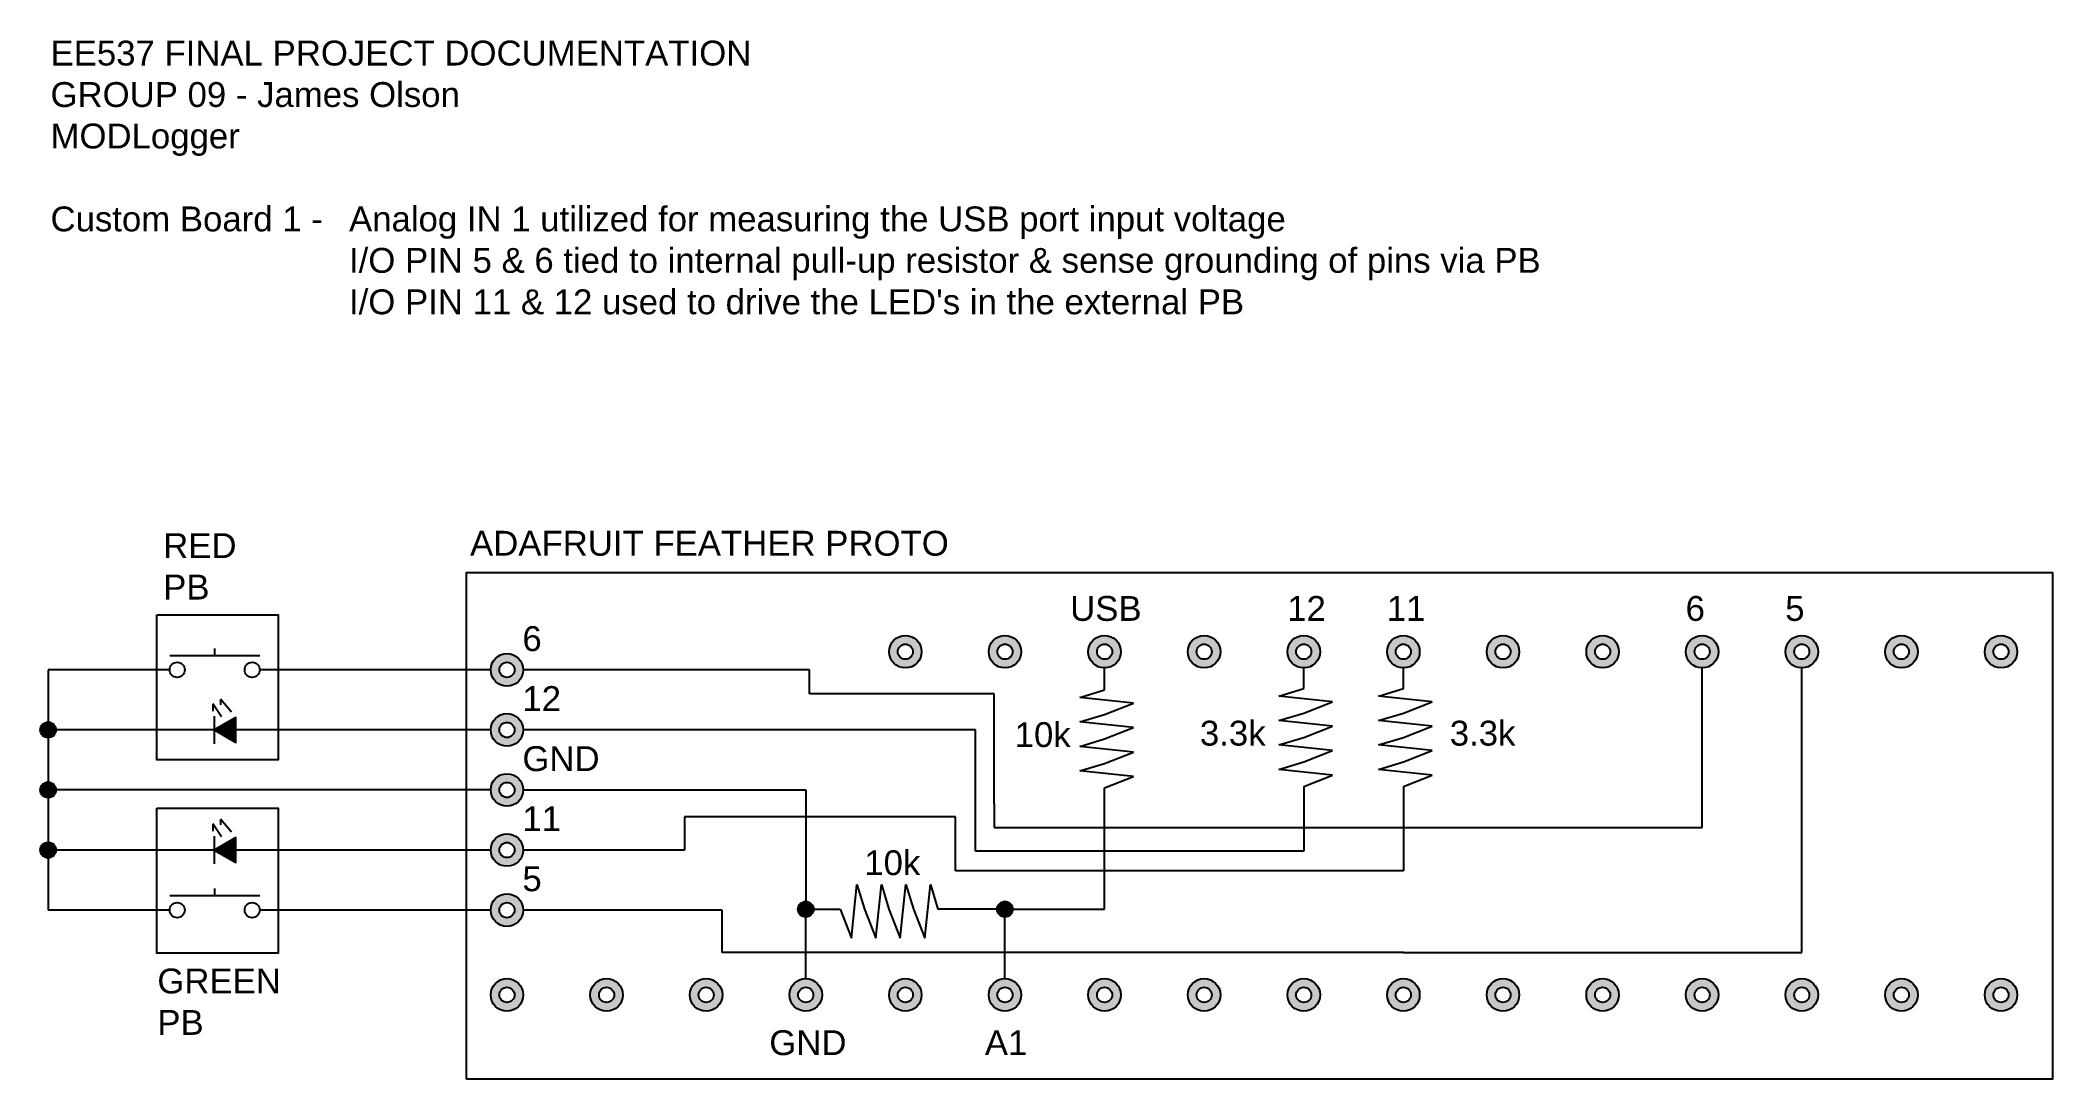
# Model space of a CAD drawing. Header units: inches. Extents: x 9.4 to 25.6, y 9.4 to 17.7.
import ezdxf

# ---------------------------------------------------------------- set-up
doc = ezdxf.new("R2010")
doc.units = ezdxf.units.IN
doc.header["$MEASUREMENT"] = 0
doc.styles.get("Standard").update_dxf_attribs({"font": 'arial.ttf'})

msp = doc.modelspace()

# ---------------------------------------------------------------- hatches: boundary and pattern name
h = msp.add_hatch(color=256)
h.dxf.hatch_style = 1
h.paths.add_polyline_path([(16.236, 12.819, 1), (16.498, 12.819, 1)])
h.paths.add_polyline_path([(16.428, 12.819, -1), (16.306, 12.819, -1)], flags=16)
h = msp.add_hatch(color=256)
h.dxf.hatch_style = 1
h.paths.add_polyline_path([(17.037, 12.819, 1), (17.299, 12.819, 1)])
h.paths.add_polyline_path([(17.229, 12.819, -1), (17.107, 12.819, -1)], flags=16)
h = msp.add_hatch(color=256)
h.dxf.hatch_style = 1
h.paths.add_polyline_path([(17.838, 12.819, 1), (18.099, 12.819, 1)])
h.paths.add_polyline_path([(18.029, 12.819, -1), (17.908, 12.819, -1)], flags=16)
h = msp.add_hatch(color=256)
h.dxf.hatch_style = 1
h.paths.add_polyline_path([(18.639, 12.819, 1), (18.9, 12.819, 1)])
h.paths.add_polyline_path([(18.83, 12.819, -1), (18.709, 12.819, -1)], flags=16)
h = msp.add_hatch(color=256)
h.dxf.hatch_style = 1
h.paths.add_polyline_path([(19.439, 12.819, 1), (19.701, 12.819, 1)])
h.paths.add_polyline_path([(19.631, 12.819, -1), (19.509, 12.819, -1)], flags=16)
h = msp.add_hatch(color=256)
h.dxf.hatch_style = 1
h.paths.add_polyline_path([(20.24, 12.819, 1), (20.502, 12.819, 1)])
h.paths.add_polyline_path([(20.432, 12.819, -1), (20.31, 12.819, -1)], flags=16)
h = msp.add_hatch(color=256)
h.dxf.hatch_style = 1
h.paths.add_polyline_path([(21.041, 12.819, 1), (21.303, 12.819, 1)])
h.paths.add_polyline_path([(21.233, 12.819, -1), (21.111, 12.819, -1)], flags=16)
h = msp.add_hatch(color=256)
h.dxf.hatch_style = 1
h.paths.add_polyline_path([(21.842, 12.819, 1), (22.103, 12.819, 1)])
h.paths.add_polyline_path([(22.033, 12.819, -1), (21.912, 12.819, -1)], flags=16)
h = msp.add_hatch(color=256)
h.dxf.hatch_style = 1
h.paths.add_polyline_path([(22.643, 12.819, 1), (22.904, 12.819, 1)])
h.paths.add_polyline_path([(22.834, 12.819, -1), (22.713, 12.819, -1)], flags=16)
h = msp.add_hatch(color=256)
h.dxf.hatch_style = 1
h.paths.add_polyline_path([(23.443, 12.819, 1), (23.705, 12.819, 1)])
h.paths.add_polyline_path([(23.635, 12.819, -1), (23.513, 12.819, -1)], flags=16)
h = msp.add_hatch(color=256)
h.dxf.hatch_style = 1
h.paths.add_polyline_path([(24.244, 12.819, 1), (24.506, 12.819, 1)])
h.paths.add_polyline_path([(24.436, 12.819, -1), (24.314, 12.819, -1)], flags=16)
h = msp.add_hatch(color=256)
h.dxf.hatch_style = 1
h.paths.add_polyline_path([(25.045, 12.819, 1), (25.307, 12.819, 1)])
h.paths.add_polyline_path([(25.237, 12.819, -1), (25.115, 12.819, -1)], flags=16)
h = msp.add_hatch(color=256)
h.dxf.hatch_style = 1
h.paths.add_polyline_path([(13.033, 12.673, 1), (13.295, 12.673, 1)])
h.paths.add_polyline_path([(13.225, 12.673, -1), (13.103, 12.673, -1)], flags=16)
h = msp.add_hatch(color=256)
h.dxf.hatch_style = 1
h.paths.add_polyline_path([(13.033, 12.19, 1), (13.295, 12.19, 1)])
h.paths.add_polyline_path([(13.225, 12.19, -1), (13.103, 12.19, -1)], flags=16)
h = msp.add_hatch(color=256)
h.dxf.hatch_style = 1
edge = h.paths.add_edge_path()
edge.add_arc((9.475, 12.19), 0.063, 0, 360)
h = msp.add_hatch(color=256)
h.dxf.hatch_style = 1
h.paths.add_polyline_path([(10.811, 12.19), (10.983, 12.09), (10.983, 12.289)])
h = msp.add_hatch(color=256)
h.dxf.hatch_style = 1
h.paths.add_polyline_path([(13.033, 11.707, 1), (13.295, 11.707, 1)])
h.paths.add_polyline_path([(13.225, 11.707, -1), (13.103, 11.707, -1)], flags=16)
h = msp.add_hatch(color=256)
h.dxf.hatch_style = 1
edge = h.paths.add_edge_path()
edge.add_arc((9.475, 11.707), 0.063, 0, 360)
h = msp.add_hatch(color=256)
h.dxf.hatch_style = 1
h.paths.add_polyline_path([(13.033, 11.224, 1), (13.295, 11.224, 1)])
h.paths.add_polyline_path([(13.225, 11.224, -1), (13.103, 11.224, -1)], flags=16)
h = msp.add_hatch(color=256)
h.dxf.hatch_style = 1
edge = h.paths.add_edge_path()
edge.add_arc((9.475, 11.224), 0.063, 0, 360)
h = msp.add_hatch(color=256)
h.dxf.hatch_style = 1
h.paths.add_polyline_path([(10.811, 11.224), (10.983, 11.125), (10.983, 11.324)])
h = msp.add_hatch(color=256)
h.dxf.hatch_style = 1
h.paths.add_polyline_path([(13.033, 10.741, 1), (13.295, 10.741, 1)])
h.paths.add_polyline_path([(13.225, 10.741, -1), (13.103, 10.741, -1)], flags=16)
h = msp.add_hatch(color=256)
h.dxf.hatch_style = 1
edge = h.paths.add_edge_path()
edge.add_arc((15.566, 10.748), 0.063, 0, 360)
h = msp.add_hatch(color=256)
h.dxf.hatch_style = 1
edge = h.paths.add_edge_path()
edge.add_arc((17.168, 10.748), 0.063, 0, 360)
h = msp.add_hatch(color=256)
h.dxf.hatch_style = 1
h.paths.add_polyline_path([(13.033, 10.059, 1), (13.295, 10.059, 1)])
h.paths.add_polyline_path([(13.225, 10.059, -1), (13.103, 10.059, -1)], flags=16)
h = msp.add_hatch(color=256)
h.dxf.hatch_style = 1
h.paths.add_polyline_path([(13.834, 10.059, 1), (14.095, 10.059, 1)])
h.paths.add_polyline_path([(14.026, 10.059, -1), (13.904, 10.059, -1)], flags=16)
h = msp.add_hatch(color=256)
h.dxf.hatch_style = 1
h.paths.add_polyline_path([(14.635, 10.059, 1), (14.896, 10.059, 1)])
h.paths.add_polyline_path([(14.826, 10.059, -1), (14.705, 10.059, -1)], flags=16)
h = msp.add_hatch(color=256)
h.dxf.hatch_style = 1
h.paths.add_polyline_path([(15.436, 10.059, 1), (15.697, 10.059, 1)])
h.paths.add_polyline_path([(15.627, 10.059, -1), (15.505, 10.059, -1)], flags=16)
h = msp.add_hatch(color=256)
h.dxf.hatch_style = 1
h.paths.add_polyline_path([(16.236, 10.059, 1), (16.498, 10.059, 1)])
h.paths.add_polyline_path([(16.428, 10.059, -1), (16.306, 10.059, -1)], flags=16)
h = msp.add_hatch(color=256)
h.dxf.hatch_style = 1
h.paths.add_polyline_path([(17.037, 10.059, 1), (17.299, 10.059, 1)])
h.paths.add_polyline_path([(17.229, 10.059, -1), (17.107, 10.059, -1)], flags=16)
h = msp.add_hatch(color=256)
h.dxf.hatch_style = 1
h.paths.add_polyline_path([(17.838, 10.059, 1), (18.099, 10.059, 1)])
h.paths.add_polyline_path([(18.029, 10.059, -1), (17.908, 10.059, -1)], flags=16)
h = msp.add_hatch(color=256)
h.dxf.hatch_style = 1
h.paths.add_polyline_path([(18.639, 10.059, 1), (18.9, 10.059, 1)])
h.paths.add_polyline_path([(18.83, 10.059, -1), (18.709, 10.059, -1)], flags=16)
h = msp.add_hatch(color=256)
h.dxf.hatch_style = 1
h.paths.add_polyline_path([(19.439, 10.059, 1), (19.701, 10.059, 1)])
h.paths.add_polyline_path([(19.631, 10.059, -1), (19.509, 10.059, -1)], flags=16)
h = msp.add_hatch(color=256)
h.dxf.hatch_style = 1
h.paths.add_polyline_path([(20.24, 10.059, 1), (20.502, 10.059, 1)])
h.paths.add_polyline_path([(20.432, 10.059, -1), (20.31, 10.059, -1)], flags=16)
h = msp.add_hatch(color=256)
h.dxf.hatch_style = 1
h.paths.add_polyline_path([(21.041, 10.059, 1), (21.303, 10.059, 1)])
h.paths.add_polyline_path([(21.233, 10.059, -1), (21.111, 10.059, -1)], flags=16)
h = msp.add_hatch(color=256)
h.dxf.hatch_style = 1
h.paths.add_polyline_path([(21.842, 10.059, 1), (22.103, 10.059, 1)])
h.paths.add_polyline_path([(22.033, 10.059, -1), (21.912, 10.059, -1)], flags=16)
h = msp.add_hatch(color=256)
h.dxf.hatch_style = 1
h.paths.add_polyline_path([(22.643, 10.059, 1), (22.904, 10.059, 1)])
h.paths.add_polyline_path([(22.834, 10.059, -1), (22.713, 10.059, -1)], flags=16)
h = msp.add_hatch(color=256)
h.dxf.hatch_style = 1
h.paths.add_polyline_path([(23.443, 10.059, 1), (23.705, 10.059, 1)])
h.paths.add_polyline_path([(23.635, 10.059, -1), (23.513, 10.059, -1)], flags=16)
h = msp.add_hatch(color=256)
h.dxf.hatch_style = 1
h.paths.add_polyline_path([(24.244, 10.059, 1), (24.506, 10.059, 1)])
h.paths.add_polyline_path([(24.436, 10.059, -1), (24.314, 10.059, -1)], flags=16)
h = msp.add_hatch(color=256)
h.dxf.hatch_style = 1
h.paths.add_polyline_path([(25.045, 10.059, 1), (25.307, 10.059, 1)])
h.paths.add_polyline_path([(25.237, 10.059, -1), (25.115, 10.059, -1)], flags=16)

# ---------------------------------------------------------------- linework, layer by layer
for p, q in [((10.454, 12.789), (11.176, 12.789)), ((10.815, 12.789), (10.815, 12.845)), ((10.452, 12.673), (9.475, 12.673)), ((9.475, 12.673), (9.475, 10.741)), ((13.033, 12.673), (11.177, 12.673)), ((15.595, 12.673), (13.295, 12.673)), ((15.595, 12.479), (15.595, 12.673)), ((17.969, 12.511), (17.969, 12.688)), ((19.57, 12.523), (19.57, 12.688)), ((20.371, 12.523), (20.371, 12.688)), ((22.773, 11.404), (22.773, 12.688)), ((23.574, 10.399), (23.574, 12.688)), ((17.081, 12.479), (15.595, 12.479)), ((17.081, 11.597), (17.081, 12.479)), ((17.769, 12.451), (17.969, 12.511)), ((19.37, 12.462), (19.57, 12.523)), ((19.802, 12.417), (19.37, 12.462)), ((20.171, 12.462), (20.371, 12.523)), ((20.603, 12.417), (20.171, 12.462)), ((10.869, 12.296), (10.799, 12.4)), ((10.799, 12.4), (10.799, 12.342)), ((10.811, 12.301), (10.811, 12.079)), ((10.95, 12.334), (10.86, 12.438)), ((10.86, 12.438), (10.86, 12.391)), ((18.201, 12.406), (17.769, 12.451)), ((17.769, 12.254), (17.969, 12.314)), ((17.969, 12.314), (18.201, 12.406)), ((19.37, 12.266), (19.57, 12.326)), ((19.57, 12.326), (19.802, 12.417)), ((20.171, 12.266), (20.371, 12.326)), ((20.371, 12.326), (20.603, 12.417)), ((13.033, 12.19), (9.475, 12.19)), ((16.93, 12.19), (13.295, 12.19)), ((16.93, 11.216), (16.93, 12.19)), ((18.201, 12.209), (17.769, 12.254)), ((17.969, 12.118), (18.201, 12.209)), ((19.802, 12.221), (19.37, 12.266)), ((19.57, 12.129), (19.802, 12.221)), ((20.603, 12.221), (20.171, 12.266)), ((20.371, 12.129), (20.603, 12.221)), ((17.769, 12.057), (17.969, 12.118)), ((18.201, 12.012), (17.769, 12.057)), ((17.969, 11.921), (18.201, 12.012)), ((19.37, 12.069), (19.57, 12.129)), ((19.802, 12.024), (19.37, 12.069)), ((19.57, 11.933), (19.802, 12.024)), ((20.171, 12.069), (20.371, 12.129)), ((20.603, 12.024), (20.171, 12.069)), ((20.371, 11.933), (20.603, 12.024)), ((17.769, 11.86), (17.969, 11.921)), ((18.201, 11.815), (17.769, 11.86)), ((17.969, 11.724), (18.201, 11.815)), ((19.37, 11.872), (19.57, 11.933)), ((19.802, 11.827), (19.37, 11.872)), ((19.57, 11.736), (19.802, 11.827)), ((20.171, 11.872), (20.371, 11.933)), ((20.603, 11.827), (20.171, 11.872)), ((20.371, 11.736), (20.603, 11.827)), ((13.033, 11.707), (9.475, 11.707)), ((13.295, 11.707), (15.566, 11.707)), ((15.566, 11.707), (15.566, 10.748)), ((17.969, 10.748), (17.969, 11.724)), ((19.57, 11.736), (19.57, 11.216)), ((20.371, 11.736), (20.371, 11.056)), ((16.771, 11.491), (14.591, 11.491)), ((14.591, 11.491), (14.591, 11.224)), ((16.771, 11.224), (16.771, 11.491)), ((17.081, 11.597), (17.081, 11.404)), ((10.869, 11.33), (10.799, 11.434)), ((10.799, 11.434), (10.799, 11.377)), ((10.811, 11.335), (10.811, 11.113)), ((10.95, 11.368), (10.86, 11.473)), ((10.86, 11.473), (10.86, 11.426)), ((17.081, 11.404), (22.773, 11.404)), ((13.033, 11.224), (9.475, 11.224)), ((14.591, 11.224), (13.295, 11.224)), ((16.771, 11.056), (16.771, 11.224)), ((19.57, 11.216), (16.93, 11.216)), ((20.371, 11.056), (16.771, 11.056)), ((10.454, 10.858), (11.176, 10.858)), ((10.815, 10.858), (10.815, 10.914)), ((15.933, 10.516), (15.978, 10.948)), ((15.978, 10.948), (16.038, 10.748)), ((16.129, 10.516), (16.175, 10.948)), ((16.175, 10.948), (16.235, 10.748)), ((16.326, 10.516), (16.371, 10.948)), ((16.371, 10.948), (16.432, 10.748)), ((16.523, 10.516), (16.568, 10.948)), ((16.568, 10.948), (16.629, 10.748)), ((10.452, 10.741), (9.475, 10.741)), ((13.033, 10.741), (11.177, 10.741)), ((14.894, 10.741), (13.295, 10.741)), ((14.894, 10.399), (14.894, 10.741)), ((15.566, 10.19), (15.566, 10.748)), ((15.566, 10.748), (15.842, 10.748)), ((15.842, 10.748), (15.933, 10.516)), ((16.038, 10.748), (16.129, 10.516)), ((16.235, 10.748), (16.326, 10.516)), ((16.432, 10.748), (16.523, 10.516)), ((17.168, 10.748), (16.629, 10.748)), ((17.168, 10.19), (17.168, 10.748)), ((17.168, 10.748), (17.969, 10.748)), ((20.371, 10.399), (14.894, 10.399)), ((20.371, 10.399), (23.574, 10.399))]:
    msp.add_line(p, q)
for points in [[(12.835, 9.385), (25.592, 9.385), (25.592, 13.453), (12.835, 13.453)], [(10.35, 13.116), (11.324, 13.116), (11.324, 11.949), (10.35, 11.949)], [(10.811, 12.19), (10.983, 12.09), (10.983, 12.289)], [(10.35, 11.562), (11.324, 11.562), (11.324, 10.394), (10.35, 10.394)], [(10.811, 11.224), (10.983, 11.125), (10.983, 11.324)]]:
    msp.add_lwpolyline(points, close=True)
for centre, radius in [((16.367, 12.819), 0.131), ((17.168, 12.819), 0.131), ((17.969, 12.819), 0.131), ((18.769, 12.819), 0.131), ((19.57, 12.819), 0.131), ((20.371, 12.819), 0.131), ((21.172, 12.819), 0.131), ((21.973, 12.819), 0.131), ((22.773, 12.819), 0.131), ((23.574, 12.819), 0.131), ((24.375, 12.819), 0.131), ((25.176, 12.819), 0.131), ((13.164, 12.673), 0.131), ((16.367, 12.819), 0.0609), ((17.168, 12.819), 0.0609), ((17.969, 12.819), 0.0609), ((18.769, 12.819), 0.0609), ((19.57, 12.819), 0.0609), ((20.371, 12.819), 0.0609), ((21.172, 12.819), 0.0609), ((21.973, 12.819), 0.0609), ((22.773, 12.819), 0.0609), ((23.574, 12.819), 0.0609), ((24.375, 12.819), 0.0609), ((25.176, 12.819), 0.0609), ((10.513, 12.673), 0.0609), ((11.116, 12.673), 0.0609), ((13.164, 12.673), 0.0609), ((13.164, 12.19), 0.131), ((9.475, 12.19), 0.063), ((13.164, 12.19), 0.0609), ((13.164, 11.707), 0.131), ((9.475, 11.707), 0.063), ((13.164, 11.707), 0.0609), ((13.164, 11.224), 0.131), ((9.475, 11.224), 0.063), ((13.164, 11.224), 0.0609), ((13.164, 10.741), 0.131), ((10.513, 10.741), 0.0609), ((11.116, 10.741), 0.0609), ((13.164, 10.741), 0.0609), ((15.566, 10.748), 0.063), ((17.168, 10.748), 0.063), ((13.164, 10.059), 0.131), ((13.164, 10.059), 0.0609), ((13.965, 10.059), 0.131), ((13.965, 10.059), 0.0609), ((14.765, 10.059), 0.131), ((14.765, 10.059), 0.0609), ((15.566, 10.059), 0.131), ((15.566, 10.059), 0.0609), ((16.367, 10.059), 0.131), ((16.367, 10.059), 0.0609), ((17.168, 10.059), 0.131), ((17.168, 10.059), 0.0609), ((17.969, 10.059), 0.131), ((17.969, 10.059), 0.0609), ((18.769, 10.059), 0.131), ((18.769, 10.059), 0.0609), ((19.57, 10.059), 0.131), ((19.57, 10.059), 0.0609), ((20.371, 10.059), 0.131), ((20.371, 10.059), 0.0609), ((21.172, 10.059), 0.131), ((21.172, 10.059), 0.0609), ((21.973, 10.059), 0.131), ((21.973, 10.059), 0.0609), ((22.773, 10.059), 0.131), ((22.773, 10.059), 0.0609), ((23.574, 10.059), 0.131), ((23.574, 10.059), 0.0609), ((24.375, 10.059), 0.131), ((24.375, 10.059), 0.0609), ((25.176, 10.059), 0.131), ((25.176, 10.059), 0.0609)]:
    msp.add_circle(centre, radius)

# ---------------------------------------------------------------- texts
at = {"char_height": 0.2, "attachment_point": 1}
for s, width, insert in [("EE537 FINAL PROJECT DOCUMENTATION\\PGROUP 09 - James Olson\\PMODLogger\\P\\PCustom Board 1 - ^IAnalog IN 1 utilized for measuring the USB port input voltage\\P^I^I^II/O PIN 5 & 6 tied to internal pull-up resistor & sense grounding of pins via PB\\P^I^I^II/O PIN 11 & 12 used to drive the LED's in the external PB", 15.34841, (9.494, 17.733)), ('RED\\PPB', 1.5773, (10.4, 13.772)), ('ADAFRUIT FEATHER PROTO', 5.22359, (12.867, 13.791)), ('USB', 1.5773, (17.692, 13.267)), ('12', 1.5773, (19.437, 13.267)), ('6', 1.5773, (22.64, 13.267)), ('11', 1.5773, (20.238, 13.267)), ('5', 1.5773, (23.441, 13.267)), ('6', 1.5773, (13.288, 13.024)), ('12', 1.5773, (13.288, 12.542)), ('10k', 1.5773, (17.246, 12.252)), ('3.3k', 1.5773, (18.735, 12.264)), ('3.3k', 1.5773, (20.744, 12.264)), ('GND', 1.5773, (13.288, 12.059)), ('11', 1.5773, (13.288, 11.576)), ('10k', 1.5773, (16.037, 11.222)), ('5', 1.5773, (13.288, 11.093)), ('GREEN\\PPB', 1.5773, (10.353, 10.271)), ('GND', 1.5773, (15.273, 9.775)), ('A1', 1.5773, (17.006, 9.775))]:
    msp.add_mtext_dynamic_manual_height_columns(s, width=width, gutter_width=1, heights=[0], dxfattribs=dict(at, insert=insert))

doc.saveas('drawing.dxf')
